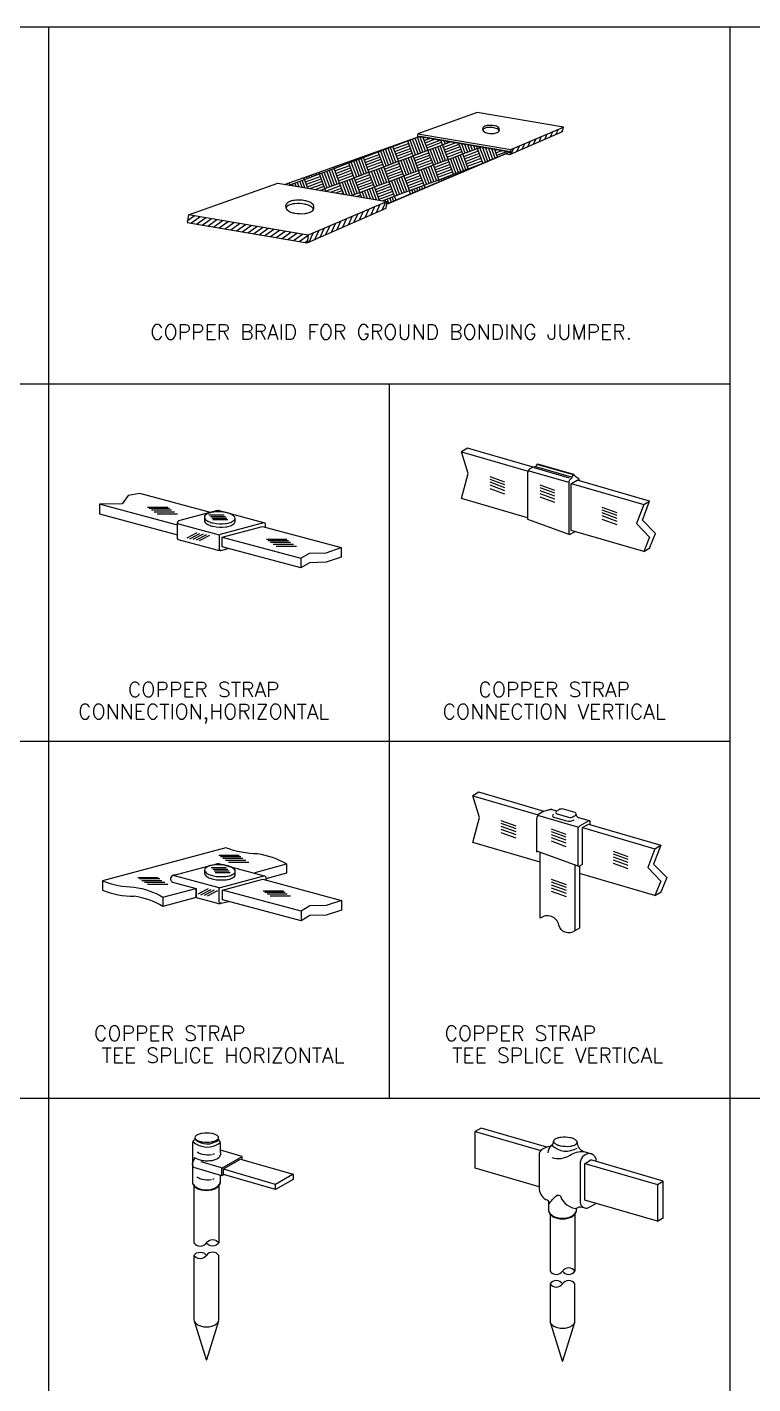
# Model space of a CAD drawing. Header units: inches. Extents: x 1917 to 3477, y 820 to 1550.
# Drawn here: x 2276.7 to 2471.5, y 1185.8 to 1549.6 of the extents above; entities that cross this region are included whole.
import ezdxf
from ezdxf.enums import TextEntityAlignment as Align

# ---------------------------------------------------------------- set-up
doc = ezdxf.new("R2010")
doc.units = ezdxf.units.IN
doc.header["$MEASUREMENT"] = 0
for name, color, linetype in [('ELDIM', 2, 'Continuous'), ('ELEC', 7, 'Continuous'), ('TITLE', 7, 'Continuous'), ('TXT30', 2, 'Continuous')]:
    doc.layers.add(name, color=color, linetype=linetype)
doc.styles.add('ROMANS', font='romans.shx')

# ---------------------------------------------------------------- blocks, each defined once
blk = doc.blocks.new('*U83')
at = {"color": 2}
for p, q in [((2415.62, 1519.51), (2416.28, 1520.98)), ((2417.12, 1520.17), (2417.78, 1521.61)), ((2418.63, 1520.82), (2419.28, 1522.24)), ((2420.13, 1521.48), (2420.55, 1522.38)), ((2408.09, 1516.24), (2408.81, 1517.81)), ((2409.59, 1516.9), (2410.3, 1518.44)), ((2411.1, 1517.55), (2411.8, 1519.08)), ((2412.61, 1518.2), (2413.29, 1519.71)), ((2414.11, 1518.86), (2414.79, 1520.34)), ((2406.58, 1515.59), (2407.31, 1517.18))]:
    blk.add_line(p, q, dxfattribs=at)
blk = doc.blocks.new('*U84')
at = {"color": 2}
for p, q in [((2364.43, 1497.26), (2365.43, 1499.45)), ((2365.94, 1497.92), (2366.93, 1500.08)), ((2367.44, 1498.57), (2368.42, 1500.71)), ((2368.95, 1499.22), (2369.92, 1501.35)), ((2370.45, 1499.88), (2371.41, 1501.98)), ((2371.96, 1500.53), (2372.91, 1502.61)), ((2355.4, 1493.33), (2356.46, 1495.65)), ((2356.91, 1493.99), (2357.95, 1496.28)), ((2358.41, 1494.64), (2359.45, 1496.91)), ((2359.92, 1495.3), (2360.95, 1497.55)), ((2361.42, 1495.95), (2362.44, 1498.18)), ((2362.93, 1496.61), (2363.94, 1498.81)), ((2352.39, 1492.03), (2353.47, 1494.38)), ((2353.9, 1492.68), (2354.96, 1495.01))]:
    blk.add_line(p, q, dxfattribs=at)
blk = doc.blocks.new('*U85')
at = {"color": 2}
for p, q in [((2319.81, 1497.79), (2321.52, 1499.01)), ((2320.65, 1497.04), (2323.05, 1498.75)), ((2322.18, 1496.78), (2324.58, 1498.49)), ((2323.71, 1496.53), (2326.11, 1498.23)), ((2325.24, 1496.27), (2327.64, 1497.98)), ((2326.77, 1496.01), (2329.17, 1497.72)), ((2328.3, 1495.75), (2330.7, 1497.46)), ((2329.83, 1495.5), (2332.23, 1497.2)), ((2331.36, 1495.24), (2333.76, 1496.94)), ((2332.89, 1494.98), (2335.29, 1496.69)), ((2334.42, 1494.72), (2336.82, 1496.43)), ((2335.95, 1494.46), (2338.35, 1496.17)), ((2337.48, 1494.21), (2339.88, 1495.91)), ((2339.01, 1493.95), (2341.41, 1495.66)), ((2340.54, 1493.69), (2342.94, 1495.4)), ((2342.07, 1493.43), (2344.47, 1495.14)), ((2343.6, 1493.18), (2346, 1494.88)), ((2345.13, 1492.92), (2347.53, 1494.62)), ((2346.66, 1492.66), (2349.06, 1494.37)), ((2348.19, 1492.4), (2350.58, 1494.11)), ((2349.72, 1492.14), (2352.11, 1493.85)), ((2351.25, 1491.89), (2351.94, 1492.38))]:
    blk.add_line(p, q, dxfattribs=at)
blk = doc.blocks.new('*U86')
at = {"color": 2}
for p, q in [((2370.94, 1516.13), (2374.89, 1517.6)), ((2375.7, 1513.41), (2374.23, 1517.36)), ((2374.89, 1517.6), (2374.84, 1517.73)), ((2374.89, 1517.6), (2378.84, 1519.08)), ((2376.36, 1513.66), (2374.89, 1517.6)), ((2375.13, 1516.95), (2379.08, 1518.42)), ((2375.38, 1516.29), (2379.33, 1517.76)), ((2375.55, 1517.85), (2375.5, 1517.97)), ((2376.2, 1518.09), (2376.16, 1518.2)), ((2376.86, 1518.34), (2376.83, 1518.44)), ((2377.52, 1518.58), (2377.49, 1518.67)), ((2378.18, 1518.83), (2378.15, 1518.91)), ((2378.84, 1519.08), (2378.81, 1519.14)), ((2378.84, 1519.08), (2382.2, 1520.33)), ((2380.31, 1515.13), (2378.84, 1519.08)), ((2380.97, 1515.37), (2379.49, 1519.32)), ((2381.62, 1515.62), (2380.15, 1519.57)), ((2382.28, 1515.86), (2380.81, 1519.81)), ((2382.94, 1516.11), (2381.47, 1520.06)), ((2383.6, 1516.35), (2382.13, 1520.3)), ((2384.26, 1516.6), (2382.91, 1520.21)), ((2383.03, 1519.89), (2383.58, 1520.09)), ((2383.27, 1519.23), (2384.97, 1519.86)), ((2383.52, 1518.57), (2386.35, 1519.63)), ((2383.76, 1517.91), (2387.71, 1519.39)), ((2384.01, 1517.26), (2387.96, 1518.73)), ((2384.26, 1516.6), (2388.2, 1518.07)), ((2387.7, 1513.39), (2386.23, 1517.33)), ((2388.36, 1513.63), (2386.89, 1517.58)), ((2389.02, 1513.88), (2387.54, 1517.82)), ((2388.2, 1518.07), (2387.71, 1519.4)), ((2388.2, 1518.07), (2390.51, 1518.93)), ((2389.67, 1514.12), (2388.2, 1518.07)), ((2388.45, 1517.41), (2391.89, 1518.69)), ((2388.86, 1518.31), (2388.51, 1519.27)), ((2388.69, 1516.75), (2392.64, 1518.22)), ((2388.94, 1516.1), (2392.89, 1517.57)), ((2389.52, 1518.56), (2389.31, 1519.13)), ((2390.18, 1518.8), (2390.11, 1519)), ((2393.62, 1515.59), (2392.5, 1518.59)), ((2394.28, 1515.84), (2393.3, 1518.46)), ((2394.94, 1516.08), (2394.1, 1518.32)), ((2395.6, 1516.33), (2394.9, 1518.19)), ((2396.25, 1516.57), (2395.7, 1518.05)), ((2396.91, 1516.82), (2396.5, 1517.92)), ((2397.57, 1517.06), (2397.3, 1517.78)), ((2397.32, 1517.72), (2397.43, 1517.76)), ((2397.57, 1517.06), (2398.82, 1517.53)), ((2399.7, 1513.36), (2398.23, 1517.31)), ((2400.36, 1513.61), (2398.9, 1517.51)), ((2401, 1513.88), (2399.7, 1517.38)), ((2401.65, 1514.16), (2400.5, 1517.24)), ((2363.05, 1513.19), (2366.99, 1514.66)), ((2365.83, 1509.73), (2364.36, 1513.68)), ((2366.49, 1509.98), (2365.02, 1513.93)), ((2367.15, 1510.22), (2365.68, 1514.17)), ((2367.81, 1510.47), (2366.34, 1514.42)), ((2366.99, 1514.66), (2366.9, 1514.92)), ((2366.99, 1514.66), (2370.94, 1516.13)), ((2368.46, 1510.71), (2366.99, 1514.66)), ((2367.24, 1514), (2371.19, 1515.48)), ((2367.48, 1513.35), (2371.43, 1514.82)), ((2367.65, 1514.91), (2367.56, 1515.15)), ((2367.73, 1512.69), (2371.68, 1514.16)), ((2368.31, 1515.15), (2368.22, 1515.39)), ((2368.97, 1515.4), (2368.88, 1515.62)), ((2369.63, 1515.64), (2369.55, 1515.86)), ((2370.28, 1515.89), (2370.21, 1516.09)), ((2370.94, 1516.13), (2370.87, 1516.33)), ((2372.41, 1512.19), (2370.94, 1516.13)), ((2373.07, 1512.43), (2371.6, 1516.38)), ((2373.73, 1512.68), (2372.26, 1516.62)), ((2372.41, 1512.19), (2376.36, 1513.66)), ((2374.39, 1512.92), (2372.92, 1516.87)), ((2375.04, 1513.17), (2373.57, 1517.11)), ((2375.62, 1515.63), (2379.57, 1517.1)), ((2375.87, 1514.97), (2379.82, 1516.44)), ((2376.11, 1514.31), (2380.06, 1515.79)), ((2376.36, 1513.66), (2380.31, 1515.13)), ((2377.83, 1509.71), (2376.36, 1513.66)), ((2378.49, 1509.95), (2377.02, 1513.9)), ((2379.15, 1510.2), (2377.68, 1514.15)), ((2379.8, 1510.44), (2378.33, 1514.39)), ((2380.46, 1510.69), (2378.99, 1514.64)), ((2381.12, 1510.93), (2379.65, 1514.88)), ((2380.31, 1515.13), (2384.26, 1516.6)), ((2381.78, 1511.18), (2380.31, 1515.13)), ((2380.55, 1514.47), (2384.5, 1515.94)), ((2380.8, 1513.81), (2384.75, 1515.28)), ((2381.04, 1513.15), (2384.99, 1514.62)), ((2381.29, 1512.5), (2385.24, 1513.97)), ((2385.73, 1512.65), (2384.26, 1516.6)), ((2386.38, 1512.9), (2384.91, 1516.84)), ((2387.04, 1513.14), (2385.57, 1517.09)), ((2385.73, 1512.65), (2389.67, 1514.12)), ((2389.18, 1515.44), (2393.13, 1516.91)), ((2389.43, 1514.78), (2393.38, 1516.25)), ((2389.67, 1514.12), (2393.62, 1515.59)), ((2391.14, 1510.17), (2389.67, 1514.12)), ((2391.8, 1510.42), (2390.33, 1514.37)), ((2392.46, 1510.66), (2390.99, 1514.61)), ((2393.12, 1510.91), (2391.65, 1514.86)), ((2393.78, 1511.15), (2392.31, 1515.1)), ((2394.43, 1511.4), (2392.96, 1515.35)), ((2393.62, 1515.59), (2397.57, 1517.06)), ((2395.09, 1511.64), (2393.62, 1515.59)), ((2393.87, 1514.93), (2397.81, 1516.41)), ((2394.11, 1514.28), (2398.06, 1515.75)), ((2394.36, 1513.62), (2398.3, 1515.09)), ((2394.6, 1512.96), (2398.55, 1514.43)), ((2394.85, 1512.3), (2398.79, 1513.77)), ((2399.04, 1513.12), (2397.57, 1517.06)), ((2399.04, 1513.12), (2400.33, 1513.6)), ((2402.3, 1514.43), (2401.3, 1517.11)), ((2402.94, 1514.7), (2402.1, 1516.98)), ((2402.25, 1516.56), (2402.97, 1516.83)), ((2402.5, 1515.9), (2404.35, 1516.59)), ((2402.74, 1515.24), (2405.74, 1516.36)), ((2351.2, 1508.78), (2355.15, 1510.25)), ((2353.18, 1509.51), (2353, 1509.99)), ((2353.83, 1509.76), (2353.66, 1510.23)), ((2354.49, 1510), (2354.32, 1510.46)), ((2355.15, 1510.25), (2354.98, 1510.7)), ((2355.15, 1510.25), (2359.1, 1511.72)), ((2356.62, 1506.3), (2355.15, 1510.25)), ((2357.28, 1506.55), (2355.81, 1510.49)), ((2357.94, 1506.79), (2356.47, 1510.74)), ((2358.6, 1507.04), (2357.12, 1510.99)), ((2359.25, 1507.28), (2357.78, 1511.23)), ((2359.91, 1507.53), (2358.44, 1511.48)), ((2359.1, 1511.72), (2358.95, 1512.11)), ((2359.1, 1511.72), (2363.05, 1513.19)), ((2360.57, 1507.77), (2359.1, 1511.72)), ((2359.34, 1511.06), (2363.29, 1512.53)), ((2359.59, 1510.4), (2363.54, 1511.88)), ((2359.76, 1511.97), (2359.62, 1512.34)), ((2359.83, 1509.75), (2363.78, 1511.22)), ((2360.08, 1509.09), (2364.03, 1510.56)), ((2360.41, 1512.21), (2360.28, 1512.57)), ((2361.07, 1512.46), (2360.94, 1512.81)), ((2361.73, 1512.7), (2361.6, 1513.04)), ((2362.39, 1512.95), (2362.26, 1513.28)), ((2363.05, 1513.19), (2362.93, 1513.51)), ((2364.52, 1509.24), (2363.05, 1513.19)), ((2365.17, 1509.49), (2363.7, 1513.44)), ((2364.52, 1509.24), (2368.46, 1510.71)), ((2364.76, 1508.59), (2368.71, 1510.06)), ((2367.97, 1512.03), (2371.92, 1513.5)), ((2368.22, 1511.37), (2372.17, 1512.84)), ((2368.46, 1510.71), (2372.41, 1512.19)), ((2369.94, 1506.77), (2368.46, 1510.71)), ((2370.59, 1507.01), (2369.12, 1510.96)), ((2371.25, 1507.26), (2369.78, 1511.21)), ((2371.91, 1507.5), (2370.44, 1511.45)), ((2372.57, 1507.75), (2371.1, 1511.7)), ((2373.23, 1507.99), (2371.75, 1511.94)), ((2373.88, 1508.24), (2372.41, 1512.19)), ((2372.66, 1511.53), (2376.6, 1513)), ((2372.9, 1510.87), (2376.85, 1512.34)), ((2373.15, 1510.21), (2377.1, 1511.68)), ((2373.39, 1509.55), (2377.34, 1511.02)), ((2373.64, 1508.9), (2377.59, 1510.37)), ((2377.83, 1509.71), (2381.78, 1511.18)), ((2378.08, 1509.05), (2382.02, 1510.52)), ((2381.53, 1511.84), (2385.48, 1513.31)), ((2381.78, 1511.18), (2385.73, 1512.65)), ((2383.25, 1507.23), (2381.78, 1511.18)), ((2383.91, 1507.48), (2382.44, 1511.43)), ((2384.57, 1507.72), (2383.09, 1511.67)), ((2385.22, 1507.97), (2383.75, 1511.92)), ((2385.88, 1508.21), (2384.41, 1512.16)), ((2386.54, 1508.46), (2385.07, 1512.41)), ((2387.2, 1508.7), (2385.73, 1512.65)), ((2385.97, 1511.99), (2389.92, 1513.46)), ((2386.22, 1511.33), (2390.16, 1512.81)), ((2386.46, 1510.68), (2390.41, 1512.15)), ((2386.71, 1510.02), (2390.65, 1511.49)), ((2386.95, 1509.36), (2390.9, 1510.83)), ((2387.2, 1508.7), (2391.14, 1510.17)), ((2391.14, 1510.17), (2395.09, 1511.64)), ((2391.29, 1509.77), (2391.14, 1510.17)), ((2395.09, 1511.64), (2399.04, 1513.12)), ((2395.18, 1511.42), (2395.09, 1511.64)), ((2395.82, 1511.69), (2395.75, 1511.89)), ((2396.47, 1511.96), (2396.41, 1512.14)), ((2397.12, 1512.24), (2397.07, 1512.38)), ((2397.77, 1512.51), (2397.72, 1512.63)), ((2398.41, 1512.79), (2398.38, 1512.87)), ((2399.06, 1513.06), (2399.04, 1513.12)), ((2346.49, 1507.34), (2346.38, 1507.65)), ((2347.26, 1507.31), (2347.04, 1507.88)), ((2347.08, 1507.24), (2347.26, 1507.31)), ((2347.26, 1507.31), (2351.2, 1508.78)), ((2347.29, 1507.21), (2347.26, 1507.31)), ((2348.09, 1507.07), (2347.91, 1507.55)), ((2348.89, 1506.94), (2348.57, 1507.8)), ((2349.69, 1506.8), (2349.23, 1508.04)), ((2350.49, 1506.67), (2349.89, 1508.29)), ((2351.29, 1506.53), (2350.55, 1508.53)), ((2351.2, 1508.78), (2351.01, 1509.29)), ((2352.09, 1506.4), (2351.2, 1508.78)), ((2351.45, 1508.12), (2355.4, 1509.59)), ((2351.86, 1509.02), (2351.67, 1509.53)), ((2351.69, 1507.46), (2355.64, 1508.93)), ((2351.94, 1506.8), (2355.89, 1508.28)), ((2352.52, 1509.27), (2352.34, 1509.76)), ((2352.62, 1506.31), (2356.13, 1507.62)), ((2354, 1506.08), (2356.38, 1506.96)), ((2355.39, 1505.84), (2356.62, 1506.3)), ((2356.62, 1506.3), (2360.57, 1507.77)), ((2356.89, 1505.59), (2356.62, 1506.3)), ((2356.87, 1505.64), (2360.81, 1507.11)), ((2358.16, 1505.38), (2361.06, 1506.46)), ((2360.32, 1508.43), (2364.27, 1509.9)), ((2360.57, 1507.77), (2364.52, 1509.24)), ((2361.68, 1504.78), (2360.57, 1507.77)), ((2362.48, 1504.65), (2361.23, 1508.02)), ((2363.28, 1504.51), (2361.89, 1508.26)), ((2364.01, 1504.56), (2362.54, 1508.51)), ((2364.67, 1504.81), (2363.2, 1508.75)), ((2365.33, 1505.05), (2363.86, 1509)), ((2365.99, 1505.3), (2364.52, 1509.24)), ((2365.01, 1507.93), (2368.95, 1509.4)), ((2365.25, 1507.27), (2369.2, 1508.74)), ((2365.5, 1506.61), (2369.45, 1508.08)), ((2365.74, 1505.95), (2369.69, 1507.43)), ((2365.99, 1505.3), (2369.94, 1506.77)), ((2370.48, 1503.3), (2369.28, 1506.52)), ((2369.94, 1506.77), (2373.88, 1508.24)), ((2371.28, 1503.16), (2369.94, 1506.77)), ((2370.18, 1506.11), (2374.13, 1507.58)), ((2370.43, 1505.45), (2374.37, 1506.92)), ((2373.88, 1508.24), (2377.83, 1509.71)), ((2375.35, 1504.29), (2373.88, 1508.24)), ((2376.01, 1504.54), (2374.54, 1508.48)), ((2376.67, 1504.78), (2375.2, 1508.73)), ((2377.33, 1505.03), (2375.86, 1508.97)), ((2377.99, 1505.27), (2376.51, 1509.22)), ((2378.64, 1505.52), (2377.17, 1509.46)), ((2379.3, 1505.76), (2377.83, 1509.71)), ((2378.32, 1508.39), (2382.27, 1509.86)), ((2378.57, 1507.74), (2382.51, 1509.21)), ((2378.81, 1507.08), (2382.76, 1508.55)), ((2379.06, 1506.42), (2383, 1507.89)), ((2379.3, 1505.76), (2383.25, 1507.23)), ((2381.59, 1505.66), (2381.28, 1506.5)), ((2382.23, 1505.94), (2381.93, 1506.74)), ((2382.88, 1506.21), (2382.59, 1506.99)), ((2383.25, 1507.23), (2387.2, 1508.7)), ((2383.53, 1506.48), (2383.25, 1507.23)), ((2387.41, 1508.13), (2387.2, 1508.7)), ((2388.06, 1508.4), (2387.85, 1508.95)), ((2388.71, 1508.68), (2388.51, 1509.19)), ((2389.35, 1508.95), (2389.17, 1509.44)), ((2390, 1509.22), (2389.83, 1509.68)), ((2390.65, 1509.5), (2390.49, 1509.93)), ((2356.09, 1505.72), (2355.96, 1506.06)), ((2359.54, 1505.14), (2361.3, 1505.8)), ((2360.93, 1504.91), (2361.55, 1505.14)), ((2363.7, 1504.44), (2365.99, 1505.3)), ((2365.08, 1504.21), (2366.23, 1504.64)), ((2366.48, 1503.97), (2365.99, 1505.3)), ((2366.47, 1503.98), (2366.48, 1503.98)), ((2367.28, 1503.84), (2366.65, 1505.54)), ((2368.08, 1503.7), (2367.3, 1505.79)), ((2368.88, 1503.57), (2367.96, 1506.03)), ((2369.68, 1503.43), (2368.62, 1506.28)), ((2370.67, 1504.79), (2374.62, 1506.26)), ((2370.92, 1504.14), (2374.86, 1505.61)), ((2371.16, 1503.48), (2375.11, 1504.95)), ((2372, 1503.04), (2375.35, 1504.29)), ((2372.08, 1503.03), (2372.06, 1503.06)), ((2372.88, 1502.9), (2372.72, 1503.31)), ((2373.82, 1502.37), (2373.38, 1503.55)), ((2374.47, 1502.65), (2374.04, 1503.8)), ((2375.11, 1502.92), (2374.7, 1504.05)), ((2375.35, 1504.29), (2379.3, 1505.76)), ((2375.76, 1503.2), (2375.35, 1504.29)), ((2379.64, 1504.84), (2379.3, 1505.76)), ((2380.29, 1505.11), (2379.96, 1506.01)), ((2380.94, 1505.39), (2380.62, 1506.25))]:
    blk.add_line(p, q, dxfattribs=at)

msp = doc.modelspace()

# ---------------------------------------------------------------- linework, layer by layer
at = {"layer": 'ELDIM'}
for p, q in [((2381.53016, 1521.03463), (2381.36331, 1520.0444)), ((2382.00514, 1520.2718), (2406.37866, 1516.16498)), ((2373.23089, 1502.21977), (2406.3946, 1516.25954)), ((2373.26511, 1502.13895), (2406.3773, 1516.15691)), ((2406.49054, 1516.82893), (2406.25729, 1515.44466)), ((2352.18653, 1493.83947), (2351.84069, 1491.78692)), ((2422.07596, 1427.48222), (2411.19435, 1430.61001)), ((2422.30489, 1428.64721), (2412.73971, 1431.39661)), ((2422.75797, 1428.90191), (2413.19279, 1431.6513)), ((2414.28528, 1426.86617), (2418.27778, 1425.42085)), ((2422.75524, 1427.20126), (2424.3475, 1428.13137)), ((2414.28528, 1426.14887), (2418.27778, 1424.70355)), ((2414.28528, 1425.38674), (2418.27778, 1423.94142)), ((2414.28528, 1424.57979), (2418.27778, 1423.13447)), ((2414.28528, 1423.63833), (2418.27778, 1422.19301)), ((2309.01992, 1420.91291), (2314.47909, 1420.91291)), ((2309.48075, 1420.58607), (2314.93993, 1420.58607)), ((2310.12592, 1420.12851), (2315.47667, 1420.12851)), ((2310.86326, 1419.60558), (2316.32243, 1419.60558)), ((2311.60059, 1419.08265), (2317.05977, 1419.08265)), ((2325.53396, 1418.81157), (2329.56004, 1418.81157)), ((2325.93061, 1418.39185), (2329.9567, 1418.39185)), ((2326.28061, 1417.97213), (2330.30669, 1417.97213)), ((2326.53727, 1417.52909), (2330.56335, 1417.52909)), ((2319.66968, 1412.6125), (2322.39666, 1414.05528)), ((2320.37696, 1412.39036), (2323.10394, 1413.83313)), ((2321.30652, 1412.28938), (2324.0335, 1413.73216)), ((2322.19567, 1412.12782), (2324.92265, 1413.57059)), ((2323.0242, 1411.94607), (2325.75118, 1413.38884)), ((2340.94158, 1412.25627), (2346.40075, 1412.25627)), ((2341.40241, 1411.92943), (2346.86159, 1411.92943)), ((2342.04758, 1411.47187), (2347.39833, 1411.47187)), ((2342.78492, 1410.94894), (2348.24409, 1410.94894)), ((2343.52225, 1410.42601), (2348.98143, 1410.42601)), ((2424.52068, 1335.05573), (2413.72573, 1338.19174)), ((2427.45434, 1336.79983), (2424.91061, 1335.31391)), ((2425.77022, 1334.93124), (2427.36247, 1335.86136)), ((2427.83158, 1335.72367), (2427.83158, 1336.5833)), ((2417.30025, 1334.59616), (2421.29276, 1333.15084)), ((2417.30025, 1333.87886), (2421.29276, 1332.43354)), ((2417.30025, 1333.11673), (2421.29276, 1331.67141)), ((2417.30025, 1332.30977), (2421.29276, 1330.86446)), ((2424.49636, 1334.59216), (2424.49636, 1324.82539)), ((2425.76515, 1325.26041), (2425.76515, 1334.9313)), ((2413.43017, 1328.67701), (2424.49636, 1324.67096)), ((2417.30025, 1331.36832), (2421.29276, 1329.923)), ((2424.87079, 1324.60725), (2425.63807, 1325.04227)), ((2328.30044, 1318.82465), (2316.29459, 1322.04459)), ((2326.14893, 1324.21295), (2330.17501, 1324.21295)), ((2326.54558, 1323.79323), (2330.57167, 1323.79323)), ((2326.89558, 1323.37351), (2330.92166, 1323.37351)), ((2327.15224, 1322.93046), (2331.17832, 1322.93046)), ((2315.78319, 1320.31973), (2322.11276, 1318.62216)), ((2322.02093, 1318.64679), (2322.02093, 1316.20466)), ((2322.11276, 1318.62216), (2322.11276, 1316.22933)), ((2322.64966, 1317.15443), (2325.37663, 1318.5972)), ((2323.35693, 1316.93228), (2326.08391, 1318.37506)), ((2324.2865, 1316.83131), (2327.01348, 1318.27408)), ((2325.17565, 1316.66975), (2327.90262, 1318.11252)), ((2328.82679, 1314.65171), (2330.74862, 1315.16792)), ((2424.30171, 1250.47441), (2424.29905, 1250.44612)), ((2328.87228, 1243.72091), (2323.45017, 1245.29607)), ((2334.41019, 1245.93841), (2334.41019, 1246.78474)), ((2426.42407, 1244.8839), (2428.01632, 1245.81402))]:
    msp.add_line(p, q, dxfattribs=at)
for points in [[(2406.49054, 1516.82893), (2420.61841, 1522.80993), (2397.52413, 1526.7012), (2381.53016, 1521.03463)], [(2320.05334, 1499.25376), (2344.0443, 1507.75361), (2373.37834, 1502.81097), (2352.18653, 1493.83947)]]:
    msp.add_lwpolyline(points, close=True, dxfattribs=at)
for points in [[(2400.45717, 1523.24935, 0.044316951), (2399.83954, 1523.13954, 0.087003138), (2399.23526, 1522.85646, 0.488474584), (2399.18382, 1521.68226, 0.087003138), (2399.76103, 1521.34742, 0.044316951), (2400.36669, 1521.18402, 0.065730193), (2401.94196, 1521.11501, 0.044316951), (2402.55959, 1521.22482, 0.087003138), (2403.16387, 1521.5079, 0.506691758), (2403.21531, 1522.68211, 0.087003138), (2402.6381, 1523.01695, 0.044316951), (2402.03243, 1523.18034, 0.076180801), (2400.2065, 1523.2221)], [(2403.3843, 1521.75138, 0.153623607), (2403.14539, 1522.12682, 0.087003138), (2402.56818, 1522.46166, 0.044316951), (2401.96251, 1522.62505, 0.076180801), (2400.38725, 1522.69406, 0.044316951), (2399.76962, 1522.58425, 0.087003138), (2399.16534, 1522.30118, 0.112160371), (2398.94491, 1522.0577)], [(2348.65569, 1503.18111, 0.044316951), (2347.6263, 1502.9981, 0.087003138), (2346.61916, 1502.5263, 0.488474584), (2346.53343, 1500.56928, 0.087003138), (2347.49545, 1500.01122, 0.044316951), (2348.5049, 1499.7389, 0.065730193), (2351.13033, 1499.62388, 0.044316951), (2352.15972, 1499.8069, 0.087003138), (2353.16686, 1500.27869, 0.506691758), (2353.25259, 1502.23571, 0.087003138), (2352.29057, 1502.79377, 0.044316951), (2351.28113, 1503.0661, 0.076180801), (2348.2379, 1503.13569)], [(2353.53423, 1500.68449, 0.153623607), (2353.13606, 1501.31023, 0.087003138), (2352.17404, 1501.86829, 0.044316951), (2351.16459, 1502.14062, 0.076180801), (2348.53916, 1502.25563, 0.044316951), (2347.50977, 1502.07262, 0.087003138), (2346.50263, 1501.60082, 0.112160371), (2346.13526, 1501.19502)], [(2423.40167, 1429.6802), (2423.09778, 1429.6094), (2413.5326, 1432.35879, -0.296454793), (2412.73311, 1431.6076, 0.158895765), (2411.35683, 1430.86816, 0.165204967), (2411.00977, 1429.83674), (2411.00977, 1417.67652), (2422.07596, 1413.67047)], [(2424.93744, 1427.95858, 0.271060488), (2424.30091, 1428.76098, -0.145548091), (2423.40167, 1429.6802), (2413.78746, 1432.44369), (2413.5326, 1432.35879)], [(2422.07596, 1427.54213), (2422.07596, 1413.82489, 0.574747004), (2422.4504, 1413.60675), (2423.73978, 1414.3378)], [(2423.09778, 1429.6094, -0.198935848), (2422.40129, 1428.27954, 0.150697801), (2422.07751, 1427.5414)], [(2340.28725, 1416.69302), (2328.00976, 1419.98581, 0.131866711), (2327.79308, 1419.98577), (2317.37058, 1417.18625, 0.766992509), (2317.37073, 1416.37896), (2328.225, 1413.46787)], [(2332.31651, 1418.37879, 0.096039728), (2331.35949, 1419.04165, 0.052844302), (2330.14349, 1419.42939, 0.083263208), (2326.78481, 1419.57515, 0.052844302), (2325.53979, 1419.29421, 0.096039728), (2324.52894, 1418.71676, 0.428314274), (2324.48454, 1417.69384, 0.096039728), (2325.44157, 1417.03099, 0.052844302), (2326.65757, 1416.64325, 0.072801637), (2330.01625, 1416.49749, 0.052844302), (2331.26127, 1416.77842, 0.096039728), (2332.27212, 1417.35587, 0.445704863), (2332.29482, 1418.40006)], [(2328.75135, 1409.29492, -0.099101503), (2327.73638, 1409.30319), (2317.37073, 1412.08323, -0.339389621), (2317.06106, 1412.4869), (2317.06106, 1416.78262)], [(2324.28472, 1418.18446), (2324.28472, 1417.29039, 0.195834562), (2324.48454, 1416.79977, 0.096039728), (2325.44157, 1416.13691, 0.052844302), (2326.65757, 1415.74917, 0.072801637), (2330.01625, 1415.60341, 0.052844302), (2331.26127, 1415.88435, 0.096039728), (2332.27212, 1416.4618, 0.222859709), (2332.51634, 1416.9941), (2332.51634, 1417.88817)], [(2340.70518, 1415.5059), (2340.70518, 1416.27508, 0.493335149), (2340.17884, 1416.67871), (2328.53452, 1413.551, 0.339284086), (2328.225, 1413.14738), (2328.225, 1409.69855, 0.493335149), (2328.75135, 1409.29492), (2330.67318, 1409.81114)], [(2418.79978, 1339.38502), (2417.71767, 1339.69938, 0.130385027), (2416.8606, 1339.71945, 0.027537283), (2415.97433, 1339.45406, 0.079928878), (2414.34826, 1338.73674), (2414.28272, 1338.69989, 0.271028035), (2413.43017, 1337.24263), (2413.43017, 1328.401)], [(2417.92658, 1338.54918, 0.658812939), (2418.02079, 1337.78697), (2421.09167, 1336.89485, 0.147568883), (2422.92517, 1336.75024), (2423.47683, 1337.07249)], [(2424.04729, 1338.58426), (2424.04729, 1338.48818, 0.333630314), (2424.64997, 1337.6855), (2427.58082, 1336.83406)], [(2315.83716, 1322.11089), (2327.86852, 1325.34255, -0.131866711), (2328.0852, 1325.34259), (2340.36269, 1322.0498)], [(2332.39195, 1323.73557, 0.096039728), (2331.43493, 1324.39843, 0.052844302), (2330.21893, 1324.78617, 0.083263208), (2326.86025, 1324.93193, 0.052844302), (2325.61523, 1324.65099, 0.096039728), (2324.60438, 1324.07354, 0.428314274), (2324.55998, 1323.05063, 0.096039728), (2325.51701, 1322.38777, 0.052844302), (2326.73301, 1322.00003, 0.072801637), (2330.09169, 1321.85427, 0.052844302), (2331.33671, 1322.13521, 0.096039728), (2332.34756, 1322.71266, 0.445704863), (2332.37026, 1323.75684)], [(2322.05438, 1316.20411), (2327.81182, 1314.65997, 0.099101503), (2328.82679, 1314.65171, -0.493335149), (2328.30044, 1315.05533), (2328.30044, 1318.50416, -0.339284086), (2328.60996, 1318.90779), (2340.25428, 1322.03549, -0.493335149), (2340.78062, 1321.63187), (2340.78062, 1320.86268)], [(2324.36016, 1323.54124), (2324.36016, 1322.64717, 0.195834562), (2324.55998, 1322.15655, 0.096039728), (2325.51701, 1321.4937, 0.052844302), (2326.73301, 1321.10596, 0.072801637), (2330.09169, 1320.9602, 0.052844302), (2331.33671, 1321.24113, 0.096039728), (2332.34756, 1321.81859, 0.222859709), (2332.59178, 1322.35088), (2332.59178, 1323.24496)], [(2321.76471, 1251.77071, -0.228895083), (2321.40384, 1251.05625, 0.233549076), (2321.07586, 1250.39238), (2321.07586, 1239.96227, 0.157481547), (2321.37125, 1239.04765, 0.106562476), (2322.26492, 1238.24196, 0.072071379), (2323.39764, 1237.79287, 0.105685164), (2326.27687, 1237.79287, 0.072071379), (2327.4096, 1238.24196, 0.106562476), (2328.30326, 1239.04765, 0.157481547), (2328.59866, 1239.96227), (2328.59866, 1241.70043)], [(2327.93345, 1252.20988, 0.096039728), (2327.17538, 1252.6866, 0.052844302), (2326.22768, 1252.94307, 0.072099296), (2323.64165, 1252.94044, 0.052844302), (2322.69448, 1252.68205, 0.096039728), (2321.93737, 1252.20379, 0.444867656), (2321.93817, 1251.41619, 0.096039728), (2322.69625, 1250.93947, 0.052844302), (2323.64395, 1250.68301, 0.086793551), (2326.22998, 1250.68564, 0.052844302), (2327.17715, 1250.94402, 0.096039728), (2327.93425, 1251.42228, 0.432468529), (2327.9339, 1252.20947)], [(2323.14311, 1245.83903, 0.040918198), (2323.76203, 1245.67808, 0.048176814), (2325.34951, 1245.61793, 0.056570715), (2326.69378, 1245.77051, 0.070312093), (2327.71178, 1246.16119, 0.106144406), (2328.47693, 1246.83001, 0.270789191), (2328.59866, 1247.90694), (2328.59866, 1250.34282, 0.189309035), (2328.37531, 1250.91158, -0.202167942), (2328.08629, 1251.70479), (2328.08769, 1251.73318)], [(2424.16878, 1250.9575, 0.096039728), (2423.43261, 1251.46738, 0.052844302), (2422.49722, 1251.76565, 0.083263208), (2419.91362, 1251.87777, 0.052844302), (2418.95591, 1251.66166, 0.096039728), (2418.17834, 1251.21747, 0.428314274), (2418.14419, 1250.43061, 0.096039728), (2418.88036, 1249.92072, 0.052844302), (2419.81575, 1249.62246, 0.072801637), (2422.39934, 1249.51034, 0.052844302), (2423.35705, 1249.72644, 0.096039728), (2424.13463, 1250.17064, 0.445704863), (2424.15209, 1250.97386)], [(2416.62818, 1249.40672, 0.079928878), (2415.00211, 1248.68939), (2414.93657, 1248.65255, 0.271028035), (2414.08402, 1247.19528), (2414.08402, 1238.35366, 0.279272488), (2415.89207, 1235.24366), (2416.0255, 1235.2049, -0.333630314), (2416.62818, 1234.40221), (2416.62818, 1232.35046, 0.157481547), (2416.92357, 1231.43585, 0.106562476), (2417.81724, 1230.63015, 0.072071379), (2418.94996, 1230.18106, 0.105685164), (2421.82919, 1230.18106, 0.072071379), (2422.96192, 1230.63015, 0.106562476), (2423.85558, 1231.43585, 0.157481547), (2424.15098, 1232.35046), (2424.15098, 1232.43309, -0.499665971), (2425.22003, 1233.23577), (2426.11492, 1233.04424)], [(2416.62259, 1249.40581, 0.281669637), (2417.97611, 1250.4966), (2417.99101, 1250.83198)], [(2417.54698, 1246.461, 0.230587076), (2422.40977, 1247.10896, -0.165027071), (2426.08387, 1248.0809)], [(2424.32249, 1250.5801), (2424.32249, 1250.48785, 0.333630314), (2426.13054, 1248.07981), (2428.15514, 1247.47942)], [(2329.02191, 1241.57747), (2321.50954, 1243.75986, -0.358606202), (2321.57007, 1245.92916, 0.192507052), (2321.64402, 1246.44752, 0.06993898), (2323.158, 1245.83386)], [(2322.38512, 1247.95054, 0.023080799), (2322.60726, 1247.80893, 0.072071379), (2323.73998, 1247.35984, 0.105685164), (2326.33971, 1247.30009)], [(2326.61921, 1247.35984, 0.02627729), (2327.04734, 1247.48579, 0.106562476)], [(2429.45232, 1245.39544, 0.334218578), (2428.14921, 1247.47984, 0.426432484), (2425.15021, 1245.22807), (2425.15021, 1234.34761, 0.518223078), (2427.37637, 1233.04622)], [(2322.28606, 1241.26827, 0.023080799), (2322.50819, 1241.12666, 0.072071379), (2323.64092, 1240.67757, 0.105685164), (2326.24065, 1240.61782)], [(2326.52015, 1240.67757, 0.02627729), (2326.94828, 1240.80352, 0.106562476)], [(2321.07149, 1240.12456, 0.157481547), (2321.36688, 1239.20995, 0.106562476), (2322.26055, 1238.40426, 0.072071379), (2323.39327, 1237.95516, 0.105685164), (2326.2725, 1237.95516, 0.072071379), (2327.40523, 1238.40426, 0.106562476), (2328.29889, 1239.20995, 0.157481547), (2328.59429, 1240.12456, 0.157481547)], [(2416.67717, 1233.82842, -0.101102087), (2418.97016, 1236.36698, -0.305403768), (2419.81917, 1236.08634, 0.296068919), (2424.24087, 1232.81017)], [(2427.34803, 1233.03366), (2429.02024, 1233.97367, 0.115034626), (2429.30025, 1234.22995)], [(2416.62381, 1232.51276, 0.157481547), (2416.9192, 1231.59814, 0.106562476), (2417.81287, 1230.79245, 0.072071379), (2418.94559, 1230.34336, 0.105685164), (2421.82482, 1230.34336, 0.072071379), (2422.95755, 1230.79245, 0.106562476), (2423.85121, 1231.59814, 0.157481547), (2424.14661, 1232.51276, 0.157481547)]]:
    msp.add_lwpolyline(points, format="xyb", dxfattribs=at)
for points in [[(2405.30302, 1515.60545), (2406.25729, 1515.44466), (2420.41446, 1521.59951), (2420.61841, 1522.80993)], [(2345.82535, 1507.45351), (2382.17539, 1520.33211), (2406.39325, 1516.25152)], [(2320.05334, 1499.25376), (2319.7075, 1497.20121), (2351.84069, 1491.78692), (2373.07644, 1501.01921), (2373.37834, 1502.81097)], [(2329.56361, 1241.8969), (2329.00844, 1241.57546), (2329.00844, 1243.65715), (2334.41019, 1246.78474), (2328.64736, 1248.46493)]]:
    msp.add_lwpolyline(points, dxfattribs=at)
msp.add_lwpolyline([(2421.97892, 1337.73927, 0.205681456), (2423.28851, 1337.90114), (2423.84016, 1338.22339, 0.658812939), (2423.74595, 1338.9856), (2420.67506, 1339.87771, 0.205681456), (2419.36548, 1339.71584), (2418.81382, 1339.39359, 0.658812939), (2418.90804, 1338.63138)], format="xyb", close=True, dxfattribs=at)
for centre, radius, start, end in [((2417.27819, 1338.95663), 0.83587, 73.8010464, 101.7913844), ((2425.33222, 1334.59216), 0.83587, 120.2914108, 180), ((2427.58082, 1336.5833), 0.25076, 0, 120.2914108), ((2424.74712, 1324.82539), 0.25076, 180, 299.5520272), ((2425.51439, 1325.26041), 0.25076, 299.5520272, 360), ((2316.07483, 1321.20103), 0.86699, 152.8153437, 206.2648062), ((2316.29475, 1321.08808), 1.11422, 128.8863012, 152.8153437), ((2316.29475, 1321.31398), 1.11422, 207.1846563, 231.1136988), ((2316.43756, 1320.911), 1.34172, 108.4726559, 128.8863012), ((2316.5306, 1320.6325), 1.63535, 94.4769701, 108.4726559), ((2316.43756, 1321.49106), 1.34172, 231.1136988, 240.8097918), ((2325.0584, 1255.03626), 5.75158, 227.5624433, 307.8190398), ((2325.0584, 1255.03626), 4.91571, 226.9012549, 309.265694), ((2418.59337, 1247.80352), 2.12939, 122.8302476, 182.7077816), ((2421.39432, 1253.68205), 5.50648, 225.9601728, 302.0747698)]:
    msp.add_arc(centre, radius, start, end, dxfattribs=at)
at = {"layer": 'ELEC', "color": 1}
for p, q in [((2400.85953, 1429.11407), (2404.85203, 1427.66876)), ((2400.85953, 1428.39678), (2404.85203, 1426.95146)), ((2400.85953, 1427.63465), (2404.85203, 1426.18933)), ((2400.85953, 1426.82769), (2404.85203, 1425.38237)), ((2400.85953, 1425.88624), (2404.85203, 1424.44092)), ((2430.94445, 1420.89516), (2434.93696, 1419.44984)), ((2430.94445, 1420.17787), (2434.93696, 1418.73255)), ((2430.94445, 1419.41574), (2434.93696, 1417.97042)), ((2442.16953, 1421.55986), (2443.76178, 1422.48997)), ((2430.94445, 1418.60878), (2434.93696, 1417.16346)), ((2430.94445, 1417.66733), (2434.93696, 1416.22201)), ((2350.15729, 1407.16888), (2352.4937, 1408.57182)), ((2352.4937, 1408.57182), (2356.93697, 1408.67438)), ((2356.93697, 1408.67438), (2360.96574, 1410.07206)), ((2442.16953, 1408.98382), (2443.82185, 1409.94903)), ((2403.8745, 1336.84406), (2407.867, 1335.39875)), ((2403.8745, 1336.12677), (2407.867, 1334.68145)), ((2403.8745, 1335.36464), (2407.867, 1333.91932)), ((2403.8745, 1334.55768), (2407.867, 1333.11236)), ((2403.8745, 1333.61623), (2407.867, 1332.17091)), ((2425.76515, 1334.9313), (2445.1845, 1329.28984)), ((2433.95943, 1328.62515), (2437.95193, 1327.17983)), ((2445.1845, 1329.28984), (2446.77675, 1330.21996)), ((2328.15833, 1327.52768), (2333.6175, 1327.52768)), ((2328.61916, 1327.20084), (2334.07834, 1327.20084)), ((2329.26433, 1326.74328), (2334.61508, 1326.74328)), ((2330.00167, 1326.22035), (2335.46084, 1326.22035)), ((2330.739, 1325.69742), (2336.19818, 1325.69742)), ((2423.67959, 1324.96664), (2423.67959, 1307.28407)), ((2433.95943, 1327.90786), (2437.95193, 1326.46254)), ((2433.95943, 1327.14573), (2437.95193, 1325.70041)), ((2433.95943, 1326.33877), (2437.95193, 1324.89345)), ((2433.95943, 1325.39732), (2437.95193, 1323.952)), ((2306.40988, 1321.58729), (2311.86906, 1321.58729)), ((2306.87072, 1321.26046), (2312.32989, 1321.26046)), ((2307.51588, 1320.8029), (2312.86664, 1320.8029)), ((2417.37054, 1321.10871), (2421.36305, 1319.66339)), ((2296.95832, 1320.65085), (2296.95832, 1318.16819)), ((2308.25322, 1320.27997), (2313.7124, 1320.27997)), ((2308.99056, 1319.75704), (2314.44973, 1319.75704)), ((2340.06122, 1317.98852), (2345.5204, 1317.98852)), ((2340.52206, 1317.66169), (2345.98123, 1317.66169)), ((2341.16723, 1317.20413), (2346.51798, 1317.20413)), ((2417.37054, 1320.39142), (2421.36305, 1318.9461)), ((2417.37054, 1319.62929), (2421.36305, 1318.18397)), ((2417.37054, 1318.82233), (2421.36305, 1317.37701)), ((2417.37054, 1317.88088), (2421.36305, 1316.43556)), ((2445.1845, 1316.71381), (2446.83683, 1317.67902)), ((2313.18771, 1316.29816), (2313.18771, 1313.83203)), ((2322.11276, 1316.22933), (2313.18771, 1313.83203)), ((2341.90456, 1316.68119), (2347.36374, 1316.68119)), ((2343.41373, 1237.87335), (2343.41373, 1239.26167)), ((2445.83835, 1239.2425), (2447.4306, 1240.17262)), ((2445.83835, 1229.42552), (2447.49068, 1230.39073))]:
    msp.add_line(p, q, dxfattribs=at)
for points in [[(2412.48337, 1431.57657), (2394.89983, 1436.68471), (2393.30758, 1435.7546), (2411.17214, 1430.56481)], [(2411.00977, 1418.03595), (2393.30758, 1423.17857), (2395.06164, 1429.91003), (2393.30758, 1435.7546)], [(2443.76178, 1409.91394), (2445.32176, 1413.80835), (2441.81358, 1417.40656), (2443.76178, 1422.48997), (2424.34588, 1428.13043)], [(2325.89876, 1419.47695), (2306.98895, 1424.54852), (2303.88264, 1424.04843), (2302.20632, 1421.81475), (2296.1805, 1421.64533)], [(2317.06106, 1416.04521), (2296.1805, 1421.64533), (2296.1805, 1419.06199), (2317.06106, 1413.46188)], [(2329.06087, 1412.82689), (2339.86932, 1415.73008), (2360.96574, 1410.07206), (2360.96574, 1407.48873), (2356.93697, 1406.09104), (2352.4937, 1405.98848), (2350.15729, 1404.58554)], [(2415.49834, 1339.30656), (2397.9148, 1344.4147), (2396.32255, 1343.48459), (2413.88037, 1338.38392)], [(2414.42414, 1325.64992), (2396.32255, 1330.90855), (2398.07661, 1337.64002), (2396.32255, 1343.48459)], [(2427.36085, 1335.86042), (2446.77675, 1330.21996), (2444.82855, 1325.13655), (2448.33673, 1321.53834), (2446.77675, 1317.64393)], [(2445.1845, 1329.28984), (2443.2363, 1324.20643), (2446.74448, 1320.60823), (2445.1845, 1316.71381), (2424.93339, 1322.5969)], [(2346.2905, 1325.22736), (2346.2905, 1322.72356), (2340.78062, 1321.24358)], [(2361.04118, 1315.42885), (2357.01241, 1314.03116), (2352.56914, 1313.9286), (2350.23273, 1312.52566), (2329.13631, 1318.18367), (2339.94476, 1321.08686), (2361.04118, 1315.42885), (2361.04118, 1312.84552), (2357.01241, 1311.44783), (2352.56914, 1311.34527), (2350.23273, 1309.94233)], [(2350.23273, 1312.52566), (2350.23273, 1309.94233), (2329.13631, 1315.60034), (2329.13631, 1318.18367)], [(2416.15219, 1249.25922), (2398.56865, 1254.36736), (2396.9764, 1253.43724), (2414.53422, 1248.33657)], [(2414.08402, 1238.65038), (2396.9764, 1243.62026), (2396.9764, 1253.43724)], [(2329.42637, 1241.80235), (2329.42637, 1243.4162), (2333.99226, 1246.05983), (2348.08439, 1241.96596), (2343.41373, 1239.26167), (2329.42637, 1243.32509)], [(2447.4306, 1230.35564), (2447.4306, 1240.17262), (2428.0147, 1245.81307)], [(2348.08439, 1241.96596), (2348.08439, 1240.57764), (2343.41373, 1237.87335), (2329.42637, 1241.93677)]]:
    msp.add_lwpolyline(points, dxfattribs=at)
for points in [[(2442.16953, 1408.98382), (2422.75018, 1414.62528), (2422.75018, 1427.20131), (2442.16953, 1421.55986), (2440.22133, 1416.47645), (2443.72951, 1412.87824)], [(2350.15729, 1404.58554), (2329.06087, 1410.24356), (2329.06087, 1412.82689), (2350.15729, 1407.16888)], [(2445.83835, 1229.42552), (2426.419, 1235.06698), (2426.419, 1244.88396), (2445.83835, 1239.2425)]]:
    msp.add_lwpolyline(points, close=True, dxfattribs=at)
for points in [[(2337.89947, 1322.93583), (2346.3082, 1325.19444, 0.096087249), (2338.58151, 1327.88865, -0.093358801), (2330.07881, 1329.54713), (2296.95832, 1320.65085, 0.093358801), (2305.46102, 1318.99237, -0.096087249), (2313.18771, 1316.29816), (2321.9762, 1318.65878)], [(2424.93339, 1324.64274), (2424.93339, 1308.01648), (2423.67959, 1307.28407, -0.554465675), (2419.40046, 1308.81959, 0.551063085), (2414.42414, 1310.63462), (2414.42414, 1328.31719)], [(2321.49379, 1238.8897), (2321.49379, 1223.60417, 0.533897265), (2324.83726, 1223.60417)], [(2328.18072, 1238.8897), (2328.18072, 1223.60417, -0.533897265), (2324.83726, 1223.60417, -0.533897265), (2328.18072, 1223.60417)], [(2417.04611, 1231.2779), (2417.04611, 1215.99237, 0.533897265), (2420.38958, 1215.99237, 0.533897265), (2423.73304, 1215.99237)], [(2423.73304, 1231.2779), (2423.73304, 1215.99237, 0.533897265), (2420.38958, 1215.99237)], [(2321.49379, 1220.21197, -0.533897265), (2324.83726, 1220.21197, -0.533897265), (2321.49379, 1220.21197), (2321.49379, 1202.98124, 0.157481547), (2321.71023, 1202.31109, 0.106562476), (2322.47307, 1201.62335, 0.072071379), (2323.49437, 1201.21843, 0.058458001), (2324.83726, 1201.06089, 0.054550685), (2326.27761, 1201.21843, 0.07323208), (2327.26642, 1201.65581, 0.114332873), (2327.96428, 1202.31109, 0.157481547), (2328.18072, 1202.98124), (2328.18072, 1220.21197, 0.533897265), (2324.83726, 1220.21197)], [(2321.53974, 1202.66003), (2324.75732, 1192.30207, 0.740055242), (2324.9172, 1192.30207), (2328.13477, 1202.66003)], [(2417.09206, 1202.30334), (2420.30964, 1191.94538, 0.740055242), (2420.46951, 1191.94538), (2423.68709, 1202.30334)]]:
    msp.add_lwpolyline(points, format="xyb", dxfattribs=at)
msp.add_lwpolyline([(2417.04611, 1212.60017), (2417.04611, 1202.62455, 0.157481547), (2417.26255, 1201.9544, 0.106562476), (2418.02539, 1201.26665, 0.072071379), (2419.04669, 1200.86174, 0.058458001), (2420.38958, 1200.70419, 0.054550685), (2421.82993, 1200.86174, 0.07323208), (2422.81874, 1201.29912, 0.114332873), (2423.5166, 1201.9544, 0.157481547), (2423.73304, 1202.62455), (2423.73304, 1212.60017, 0.533897265), (2420.38958, 1212.60017, 0.533897265)], format="xyb", close=True, dxfattribs=at)
for centre, radius, start, end in [((2305.61209, 1339.9259), 23.40015, 248.2956703, 269.6300921), ((2302.37928, 1295.26142), 21.48696, 59.7998291, 81.7540042), ((2418.71784, 1213.71949), 2.01186, 213.8047268, 326.1952732)]:
    msp.add_arc(centre, radius, start, end, dxfattribs=at)
at = {"layer": 'TITLE'}
for p, q in [((2658.58336, 1549.61161), (1916.75183, 1549.61161)), ((2282.44343, 1549.61161), (2282.44343, 1043.63044)), ((2465.28923, 1549.61161), (2465.28923, 1166.50891)), ((2465.28923, 1453.83593), (2008.17473, 1453.83593)), ((2373.86633, 1453.83593), (2373.86633, 1262.28458)), ((2465.28923, 1358.06026), (2008.17473, 1358.06026)), ((2658.58336, 1262.28458), (1916.75183, 1262.28458))]:
    msp.add_line(p, q, dxfattribs=at)

# ---------------------------------------------------------------- block references
at = {"layer": 'ELDIM'}
for name in ['*U83', '*U86', '*U84', '*U85']:
    msp.add_blockref(name, (0, 0), dxfattribs=at)

# ---------------------------------------------------------------- texts
at = {"layer": 'TXT30', "style": 'ROMANS'}
for s, p in [('COPPER BRAID FOR GROUND BONDING JUMPER.', (2374.38875, 1467.85341)), ('COPPER STRAP', (2324.10855, 1371.98997)), ('COPPER STRAP', (2418.14354, 1371.98997)), ('CONNECTION,HORIZONTAL', (2324.10855, 1366.06925)), ('CONNECTION VERTICAL', (2418.14354, 1366.06925)), ('COPPER STRAP', (2315.0074, 1279.78345)), ('COPPER STRAP', (2409.04238, 1279.78345)), ('TEE SPLICE HORIZONTAL', (2329.28678, 1273.86273)), ('TEE SPLICE VERTICAL', (2419.05536, 1273.86273))]:
    msp.add_text(s, height=4, dxfattribs=at).set_placement(p, align=Align.MIDDLE_CENTER)

doc.saveas('drawing.dxf')
